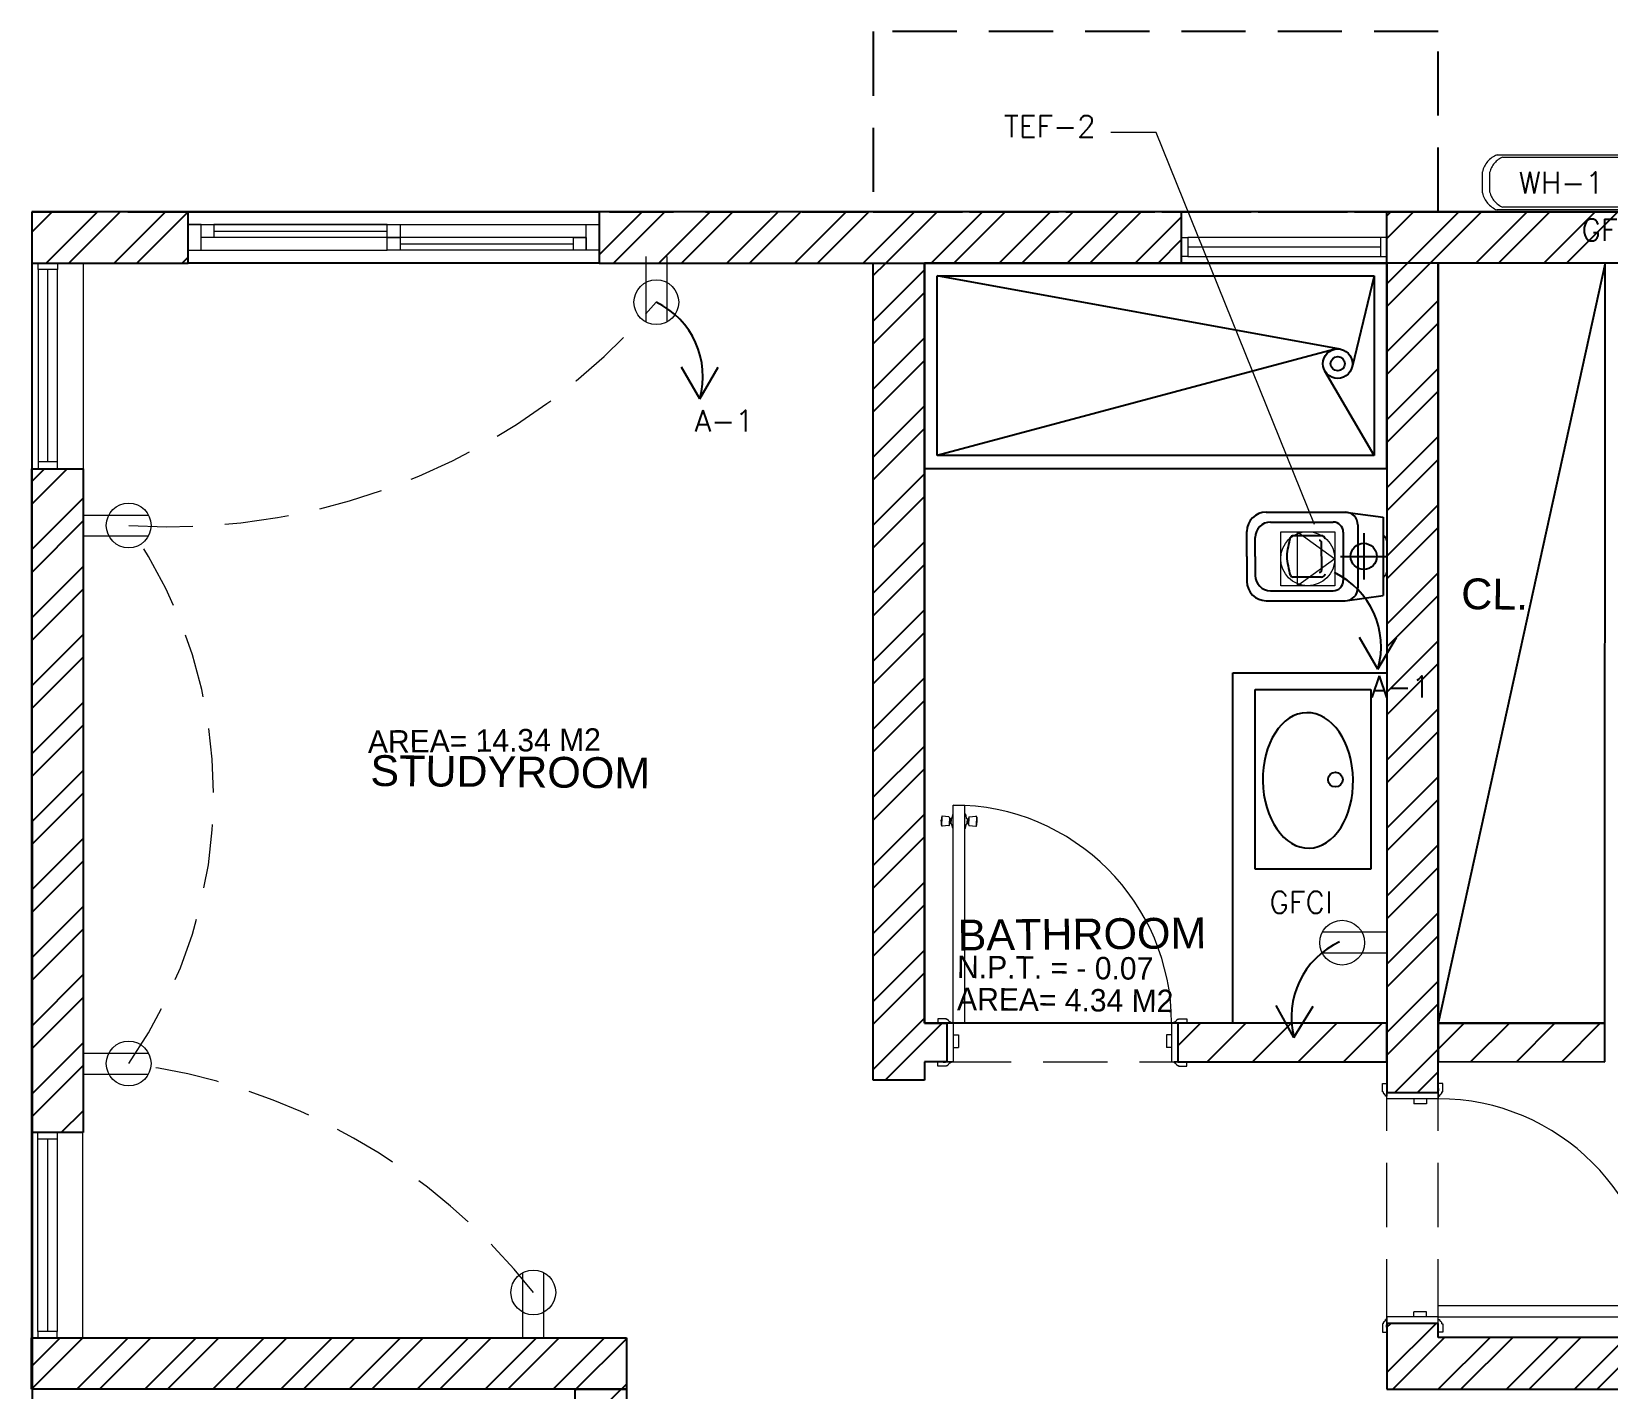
# Model space of a CAD drawing. Header units: millimetres. Extents: x 1605 to 1638, y 1273 to 1481.
# Drawn here: x 1620.44 to 1626.58, y 1470.31 to 1475.6 of the extents above; entities that cross this region are included whole.
import ezdxf

# ---------------------------------------------------------------- set-up
doc = ezdxf.new("R2010")
doc.units = ezdxf.units.MM
doc.linetypes.add('HIDDEN', pattern=[0.375, 0.25, -0.125])
doc.linetypes.add('PLANTAS$0$HIDDEN', pattern=[0.375, 0.25, -0.125])
for name, color, linetype, lineweight in [('Electrico Salidas', 160, 'Continuous', 15), ('iluminacion', 1, 'Continuous', 15), ('JAMBA', 1, 'HIDDEN', 15), ('muro bajo', 123, 'Continuous', 9), ('PUERTAS', 3, 'Continuous', 20), ('Ventanas', 3, 'Continuous', 13)]:
    doc.layers.add(name, color=color, linetype=linetype, lineweight=lineweight)
doc.layers.add('Ha-Muros 0.15', color=7, linetype='Continuous', true_color=0x8c8c8c)
doc.layers.add('Ha-Muros 0.20', color=7, linetype='Continuous', true_color=0x8c8c8c)
for name, color, linetype in [('Li-Proyecciones', 40, 'HIDDEN'), ('Mo-Aparatos Sanitarios', 9, 'Continuous'), ('Mu-0.15', 63, 'Continuous'), ('Mu-0.20', 5, 'Continuous'), ('Mu-Alfeizar', 141, 'Continuous'), ('TEXTS', 1, 'Continuous'), ('Tx-Espacio', 7, 'Continuous')]:
    doc.layers.add(name, color=color, linetype=linetype)
doc.styles.add('CHICO', font='stylu.ttf')
doc.styles.add('GORDITA', font='swissek.ttf')
doc.styles.add('TEXTS', font='romans9.shx')

# ---------------------------------------------------------------- blocks, each defined once
blk = doc.blocks.new('A$Cec5ab6e8')
at = {"color": 9, "true_color": 0xc7c8ca}
for p, q in [((21.847, 19.0094), (22.1541, 19.0094)), ((22.1541, 19.0094), (22.302, 18.9894)), ((22.302, 18.9894), (22.302, 18.6844)), ((21.772, 18.8369), (21.772, 18.9344)), ((21.8642, 18.9708), (22.1073, 18.9708)), ((22.1473, 18.9308), (22.1473, 18.743)), ((22.2041, 18.9594), (22.2041, 18.7144)), ((22.227, 18.9269), (22.227, 18.7469)), ((21.8042, 18.8369), (21.8042, 18.9108)), ((22.0625, 18.9173), (21.9526, 18.9173)), ((22.0626, 18.8374), (22.0626, 18.8908)), ((22.3166, 18.8982), (22.3166, 18.7757)), ((21.772, 18.8369), (21.772, 18.7394)), ((21.8042, 18.8369), (21.8042, 18.763)), ((22.0626, 18.8364), (22.0626, 18.7831)), ((22.137, 18.8369), (22.317, 18.8369)), ((22.0625, 18.7566), (21.9526, 18.7566)), ((21.8642, 18.703), (22.1073, 18.703)), ((22.1541, 18.6644), (22.302, 18.6844)), ((21.847, 18.6644), (22.1541, 18.6644))]:
    blk.add_line(p, q, dxfattribs=at)
blk.add_circle((22.227, 18.8369), 0.051, dxfattribs=at)
for centre, radius, start, end in [((21.847, 18.9344), 0.075, 90, 180), ((22.1541, 18.9594), 0.05, 0, 90), ((21.8642, 18.9108), 0.06, 90, 180), ((22.1073, 18.9308), 0.04, 0, 90), ((22.2781, 18.8076), 0.3525, 162.99249, 175.17333), ((21.9526, 18.904), 0.0133, 90, 150), ((22.0544, 18.8908), 0.00815, 0.17379, 93.71639), ((22.0635, 18.9047), 0.0126, 0, 94.53912), ((22.2948, 18.8962), 0.0219, 5.02873, 70.79832), ((22.2781, 18.8663), 0.3525, 184.82667, 197.00751), ((21.847, 18.7394), 0.075, 180, 270), ((21.8642, 18.763), 0.06, 180, 270), ((21.9526, 18.7699), 0.0133, 210, 270), ((22.0544, 18.7831), 0.00815, 266.28361, 359.82621), ((22.0635, 18.7692), 0.0126, 265.46088, 0), ((22.1073, 18.743), 0.04, 270, 0), ((22.2948, 18.7776), 0.0219, 289.20168, 354.97127), ((22.1541, 18.7144), 0.05, 270, 0)]:
    blk.add_arc(centre, radius, start, end, dxfattribs=at)
at = {"layer": 'Defpoints', "color": 9, "true_color": 0xc7c8ca}
for p, q in [((29.8386, 20.18), (17.0386, 20.18)), ((17.0386, 20.18), (17.0426, 8.8796)), ((20.516, 17.0179), (20.516, 19.9799)), ((20.516, 19.9799), (22.317, 19.9799)), ((22.317, 19.9799), (22.317, 17.0179)), ((22.317, 17.0179), (20.516, 17.0179))]:
    blk.add_line(p, q, dxfattribs=at)
at = {"layer": 'Ha-Muros 0.15', "color": 9, "linetype": 'Continuous', "true_color": 0xc7c8ca}
for p, q in [((21.5033, 16.9297, 0), (21.5915, 17.0179, 0)), ((21.6185, 16.8681, 0), (21.7682, 17.0179, 0)), ((21.7952, 16.8681, 0), (21.9449, 17.0178, 0)), ((21.9719, 16.868, 0), (22.1216, 17.0177, 0)), ((22.1486, 16.8679, 0), (22.2983, 17.0177, 0)), ((22.517, 16.9172, 0), (22.6177, 17.0179, 0)), ((22.6447, 16.8681, 0), (22.7944, 17.0178, 0)), ((22.8214, 16.868, 0), (22.9711, 17.0177, 0)), ((22.9981, 16.868, 0), (23.1478, 17.0177, 0))]:
    blk.add_line(p, q, dxfattribs=at)
at = {"layer": 'Ha-Muros 0.20', "color": 9, "linetype": 'Continuous', "true_color": 0xc7c8ca}
for p, q in [((17.0386, 20.1007, 0), (17.1178, 20.1799, 0)), ((17.0946, 19.9799, 0), (17.2946, 20.1799, 0)), ((17.183, 19.9799, 0), (17.383, 20.1799, 0)), ((17.3598, 19.9799, 0), (17.5598, 20.1799, 0)), ((17.4481, 19.9799, 0), (17.6481, 20.1799, 0)), ((19.2483, 20.0123, 0), (19.4159, 20.1799, 0)), ((19.3043, 19.9799, 0), (19.5043, 20.1799, 0)), ((19.4811, 19.9799, 0), (19.6811, 20.1799, 0)), ((19.5695, 19.9799, 0), (19.7695, 20.1799, 0)), ((19.7462, 19.9799, 0), (19.9462, 20.1799, 0)), ((19.8346, 19.9799, 0), (20.0346, 20.1799, 0)), ((20.0114, 19.9799, 0), (20.2114, 20.1799, 0)), ((20.0998, 19.9799, 0), (20.2998, 20.1799, 0)), ((20.2766, 19.9799, 0), (20.4766, 20.1799, 0)), ((20.365, 19.9799, 0), (20.565, 20.1799, 0)), ((20.5417, 19.9799, 0), (20.7417, 20.1799, 0)), ((20.6301, 19.9799, 0), (20.8301, 20.1799, 0)), ((20.8069, 19.9799, 0), (21.0069, 20.1799, 0)), ((20.8953, 19.9799, 0), (21.0953, 20.1799, 0)), ((21.0721, 19.9799, 0), (21.2721, 20.1799, 0)), ((21.1605, 19.9799, 0), (21.3605, 20.1799, 0)), ((21.3372, 19.9799, 0), (21.517, 20.1597, 0)), ((22.317, 20.1642, 0), (22.3327, 20.1799, 0)), ((22.317, 20.0758, 0), (22.4211, 20.1799, 0)), ((22.3979, 19.9799, 0), (22.5979, 20.1799, 0)), ((22.4863, 19.9799, 0), (22.6863, 20.1799, 0)), ((22.6631, 19.9799, 0), (22.8631, 20.1799, 0)), ((22.7514, 19.9799, 0), (22.9514, 20.1799, 0)), ((22.9282, 19.9799, 0), (23.1282, 20.1799, 0)), ((23.0166, 19.9799, 0), (23.2166, 20.1799, 0)), ((21.4256, 19.9799, 0), (21.517, 20.0713, 0)), ((17.6249, 19.9799, 0), (17.6483, 20.0033, 0)), ((20.316, 19.931, 0), (20.365, 19.9799, 0)), ((22.317, 19.899, 0), (22.3979, 19.9799, 0)), ((22.317, 19.8106, 0), (22.4863, 19.9799, 0)), ((20.316, 19.7542, 0), (20.516, 19.9542, 0)), ((20.316, 19.6658, 0), (20.516, 19.8658, 0)), ((22.317, 19.6339, 0), (22.517, 19.8339, 0)), ((22.317, 19.5455, 0), (22.517, 19.7455, 0)), ((20.316, 19.489, 0), (20.516, 19.689, 0)), ((20.316, 19.4006, 0), (20.516, 19.6006, 0)), ((22.317, 19.3687, 0), (22.517, 19.5687, 0)), ((22.317, 19.2803, 0), (22.517, 19.4803, 0)), ((20.316, 19.2239, 0), (20.516, 19.4239, 0)), ((20.316, 19.1355, 0), (20.516, 19.3355, 0)), ((22.317, 19.1035, 0), (22.517, 19.3035, 0)), ((17.0385, 19.1284, 0), (17.0888, 19.1786, 0)), ((17.0385, 19.04, 0), (17.1772, 19.1786, 0)), ((22.317, 19.0151, 0), (22.517, 19.2151, 0)), ((20.316, 18.9587, 0), (20.516, 19.1587, 0)), ((17.0385, 18.8632, 0), (17.2386, 19.0633, 0)), ((20.316, 18.8703, 0), (20.516, 19.0703, 0)), ((22.317, 18.8384, 0), (22.517, 19.0384, 0)), ((17.0385, 18.7748, 0), (17.2386, 18.9749, 0)), ((22.317, 18.75, 0), (22.517, 18.95, 0)), ((20.316, 18.6935, 0), (20.516, 18.8935, 0)), ((17.0385, 18.598, 0), (17.2386, 18.7981, 0)), ((20.316, 18.6052, 0), (20.516, 18.8052, 0)), ((22.317, 18.5732, 0), (22.517, 18.7732, 0)), ((17.0385, 18.5096, 0), (17.2386, 18.7097, 0)), ((22.317, 18.4848, 0), (22.517, 18.6848, 0)), ((20.316, 18.4284, 0), (20.516, 18.6284, 0)), ((17.0385, 18.3329, 0), (17.2386, 18.533, 0)), ((20.316, 18.34, 0), (20.516, 18.54, 0)), ((22.317, 18.308, 0), (22.517, 18.508, 0)), ((17.0385, 18.2445, 0), (17.2386, 18.4446, 0)), ((22.317, 18.2197, 0), (22.517, 18.4197, 0)), ((20.316, 18.1632, 0), (20.516, 18.3632, 0)), ((17.0385, 18.0677, 0), (17.2386, 18.2678, 0)), ((20.316, 18.0748, 0), (20.516, 18.2748, 0)), ((22.317, 18.0429, 0), (22.517, 18.2429, 0)), ((17.0385, 17.9793, 0), (17.2386, 18.1794, 0)), ((22.317, 17.9545, 0), (22.517, 18.1545, 0)), ((20.316, 17.8981, 0), (20.516, 18.098, 0)), ((17.0385, 17.8025, 0), (17.2386, 18.0026, 0)), ((20.316, 17.8097, 0), (20.516, 18.0097, 0)), ((22.317, 17.7777, 0), (22.517, 17.9777, 0)), ((17.0385, 17.7141, 0), (17.2386, 17.9142, 0)), ((22.317, 17.6893, 0), (22.517, 17.8893, 0)), ((20.316, 17.6329, 0), (20.516, 17.8329, 0)), ((17.0385, 17.5373, 0), (17.2386, 17.7375, 0)), ((20.316, 17.5445, 0), (20.516, 17.7445, 0)), ((22.317, 17.5125, 0), (22.517, 17.7125, 0)), ((17.0385, 17.449, 0), (17.2386, 17.6491, 0)), ((20.316, 17.3677, 0), (20.516, 17.5677, 0)), ((22.317, 17.4242, 0), (22.517, 17.6242, 0)), ((17.0385, 17.2722, 0), (17.2386, 17.4723, 0)), ((20.316, 17.2793, 0), (20.516, 17.4793, 0)), ((22.317, 17.2474, 0), (22.517, 17.4474, 0)), ((17.0385, 17.1838, 0), (17.2386, 17.3839, 0)), ((22.317, 17.159, 0), (22.517, 17.359, 0)), ((20.316, 17.1026, 0), (20.516, 17.3026, 0)), ((17.0385, 17.007, 0), (17.2386, 17.2071, 0)), ((20.316, 17.0142, 0), (20.516, 17.2142, 0)), ((22.317, 16.9822, 0), (22.517, 17.1822, 0)), ((17.0385, 16.9186, 0), (17.2386, 17.1187, 0)), ((22.317, 16.8938, 0), (22.517, 17.0938, 0)), ((20.316, 16.8374, 0), (20.516, 17.0374, 0)), ((20.3635, 16.7964, 0), (20.585, 17.0179, 0)), ((17.0385, 16.7418, 0), (17.2386, 16.9419, 0)), ((22.3483, 16.7484, 0), (22.517, 16.9171, 0)), ((17.0385, 16.6534, 0), (17.2386, 16.8536, 0)), ((22.4367, 16.7484, 0), (22.517, 16.8287, 0)), ((17.1533, 16.5915, 0), (17.2386, 16.6768, 0)), ((22.317, 15.6564, 0), (22.509, 15.8484, 0)), ((22.317, 15.8332, 0), (22.3322, 15.8484, 0)), ((17.0379, 15.6806, 0), (17.1488, 15.7915, 0)), ((17.0379, 15.5922, 0), (17.2372, 15.7914, 0)), ((17.2139, 15.5914, 0), (17.4139, 15.7914, 0)), ((17.3023, 15.5914, 0), (17.5023, 15.7914, 0)), ((17.4791, 15.5914, 0), (17.6791, 15.7914, 0)), ((17.5675, 15.5914, 0), (17.7675, 15.7914, 0)), ((17.7442, 15.5914, 0), (17.9442, 15.7914, 0)), ((17.8326, 15.5914, 0), (18.0326, 15.7914, 0)), ((18.0094, 15.5914, 0), (18.2094, 15.7914, 0)), ((18.0978, 15.5914, 0), (18.2978, 15.7914, 0)), ((18.2745, 15.5914, 0), (18.4745, 15.7914, 0)), ((18.3629, 15.5914, 0), (18.5629, 15.7914, 0)), ((18.5397, 15.5914, 0), (18.7397, 15.7913, 0)), ((18.6281, 15.5914, 0), (18.828, 15.7913, 0)), ((18.8048, 15.5913, 0), (19.0048, 15.7913, 0)), ((18.8932, 15.5913, 0), (19.0932, 15.7913, 0)), ((19.07, 15.5913, 0), (19.27, 15.7913, 0)), ((19.1585, 15.5915, 0), (19.3551, 15.7881, 0)), ((22.3405, 15.5914, 0), (22.5421, 15.7931, 0)), ((22.5172, 15.5914, 0), (22.7189, 15.7931, 0)), ((22.6056, 15.5914, 0), (22.8073, 15.7931, 0)), ((22.7824, 15.5914, 0), (22.984, 15.7931, 0)), ((22.8708, 15.5914, 0), (23.0724, 15.7931, 0)), ((23.0476, 15.5914, 0), (23.2492, 15.7931, 0)), ((23.136, 15.5914, 0), (23.3376, 15.7931, 0)), ((19.3353, 15.5915, 0), (19.3551, 15.6113, 0)), ((19.1551, 15.5881, 0), (19.1584, 15.5913, 0)), ((19.215, 15.4711, 0), (19.3351, 15.5913, 0))]:
    blk.add_line(p, q, dxfattribs=at)
at = {"layer": 'JAMBA', "color": 9, "true_color": 0xc7c8ca}
for p, q in [((20.6016, 17.0354), (20.5684, 17.0354)), ((20.5684, 17.0354), (20.5684, 17.0179)), ((20.5684, 17.0179), (20.587, 17.0179)), ((20.587, 17.0179), (20.5886, 17.0195)), ((20.5886, 17.0195), (20.5973, 17.0195)), ((20.5973, 17.0195), (20.5992, 17.0179)), ((20.5992, 17.0179), (20.6183, 17.0179)), ((20.6016, 17.0326), (20.6016, 17.0354)), ((20.6183, 17.0179), (20.6183, 17.0227)), ((21.4883, 17.0179), (21.4883, 17.0227)), ((21.5073, 17.0179), (21.4883, 17.0179)), ((21.505, 17.0326), (21.505, 17.0354)), ((21.505, 17.0354), (21.5382, 17.0354)), ((21.5093, 17.0195), (21.5073, 17.0179)), ((21.5179, 17.0195), (21.5093, 17.0195)), ((21.5195, 17.0179), (21.5179, 17.0195)), ((21.5382, 17.0179), (21.5195, 17.0179)), ((21.5382, 17.0354), (21.5382, 17.0179)), ((20.5684, 16.8505), (20.5684, 16.8679)), ((20.5684, 16.8679), (20.587, 16.8679)), ((20.6016, 16.8505), (20.5684, 16.8505)), ((20.587, 16.8679), (20.5886, 16.8664)), ((20.5886, 16.8664), (20.5973, 16.8664)), ((20.5973, 16.8664), (20.5992, 16.8679)), ((20.5992, 16.8679), (20.6183, 16.8679)), ((20.6016, 16.8533), (20.6016, 16.8505)), ((20.6183, 16.8679), (20.6183, 16.8632)), ((21.5073, 16.8679), (21.4883, 16.8679)), ((21.4883, 16.8679), (21.4883, 16.8632)), ((21.505, 16.8533), (21.505, 16.8505)), ((21.505, 16.8505), (21.5382, 16.8505)), ((21.5093, 16.8664), (21.5073, 16.8679)), ((21.5179, 16.8664), (21.5093, 16.8664)), ((21.5195, 16.8679), (21.5179, 16.8664)), ((21.5382, 16.8679), (21.5195, 16.8679)), ((21.5382, 16.8505), (21.5382, 16.8679)), ((22.2996, 16.75), (22.2996, 16.7833)), ((22.2996, 16.7833), (22.317, 16.7833)), ((22.317, 16.7833), (22.317, 16.7646)), ((22.5345, 16.7833), (22.517, 16.7833)), ((22.517, 16.7833), (22.517, 16.7646)), ((22.5345, 16.75), (22.5345, 16.7833)), ((22.3023, 16.75), (22.2996, 16.75)), ((22.317, 16.7334), (22.3123, 16.7334)), ((22.317, 16.7646), (22.3154, 16.763)), ((22.3154, 16.763), (22.3154, 16.7544)), ((22.3154, 16.7544), (22.317, 16.7524)), ((22.317, 16.7524), (22.317, 16.7334)), ((22.517, 16.7646), (22.5186, 16.763)), ((22.5186, 16.7544), (22.517, 16.7524)), ((22.517, 16.7524), (22.517, 16.7334)), ((22.517, 16.7334), (22.5218, 16.7334)), ((22.5186, 16.763), (22.5186, 16.7544)), ((22.5317, 16.75), (22.5345, 16.75)), ((22.317, 15.8634), (22.3123, 15.8634)), ((22.317, 15.8443), (22.317, 15.8634)), ((22.517, 15.8443), (22.517, 15.8634)), ((22.517, 15.8634), (22.5218, 15.8634)), ((22.3023, 15.8467), (22.2996, 15.8467)), ((22.2996, 15.8467), (22.2996, 15.8135)), ((22.2996, 15.8135), (22.317, 15.8135)), ((22.3154, 15.8423), (22.317, 15.8443)), ((22.3154, 15.8337), (22.3154, 15.8423)), ((22.317, 15.8321), (22.3154, 15.8337)), ((22.317, 15.8135), (22.317, 15.8321)), ((22.5186, 15.8423), (22.517, 15.8443)), ((22.517, 15.8321), (22.5186, 15.8337)), ((22.517, 15.8135), (22.517, 15.8321)), ((22.5345, 15.8135), (22.517, 15.8135)), ((22.5186, 15.8337), (22.5186, 15.8423)), ((22.5317, 15.8467), (22.5345, 15.8467)), ((22.5345, 15.8467), (22.5345, 15.8135))]:
    blk.add_line(p, q, dxfattribs=at)
for centre, radius, start, end in [((20.6028, 17.0251), 0.00758, 16.399, 99.13602), ((20.6185, 17.0327), 0.00997, 212.71512, 268.89345), ((21.4881, 17.0327), 0.00997, 271.10655, 327.28488), ((21.5038, 17.0251), 0.00758, 80.86398, 163.601), ((20.6028, 16.8607), 0.00758, 260.86398, 343.601), ((20.6185, 16.8532), 0.00997, 91.10655, 147.28488), ((21.4881, 16.8532), 0.00997, 32.71512, 88.89345), ((21.5038, 16.8607), 0.00758, 196.399, 279.13602), ((22.3098, 16.7488), 0.00758, 170.86398, 253.601), ((22.3023, 16.7332), 0.00997, 1.10655, 57.28488), ((22.5318, 16.7332), 0.00997, 122.71512, 178.89345), ((22.5242, 16.7488), 0.00758, 286.399, 9.13602), ((22.3098, 15.8479), 0.00758, 106.399, 189.13602), ((22.3023, 15.8636), 0.00997, 302.71512, 358.89345), ((22.5318, 15.8636), 0.00997, 181.10655, 237.28488), ((22.5242, 15.8479), 0.00758, 350.86398, 73.601)]:
    blk.add_arc(centre, radius, start, end, dxfattribs=at)
at = {"layer": 'Li-Proyecciones', "color": 9, "true_color": 0xc7c8ca}
for p, q in [((22.517, 20.8822), (20.316, 20.8822)), ((20.316, 20.8822), (20.316, 20.18)), ((22.517, 20.18), (22.517, 20.8822)), ((17.0386, 20.1799), (27.812, 20.18)), ((17.0386, 20.1799, 0), (27.6274, 20.18, 0)), ((20.316, 20.18), (22.517, 20.18))]:
    blk.add_line(p, q, dxfattribs=at)
at = {"layer": 'Mo-Aparatos Sanitarios', "color": 9, "true_color": 0xc7c8ca}
for p, q in [((22.317, 19.9799), (20.516, 19.9799)), ((20.516, 19.9799), (20.516, 19.1799)), ((22.317, 19.1799), (22.317, 19.9799)), ((23.167, 19.9799), (22.517, 19.9799)), ((22.517, 19.9799), (22.517, 17.0179)), ((23.167, 19.9799), (22.517, 17.0179)), ((23.1665, 17.0179), (23.167, 19.9799)), ((22.1358, 19.6445), (20.566, 19.9299)), ((20.566, 19.9299), (22.267, 19.9299)), ((20.566, 19.2299), (20.566, 19.9299)), ((22.267, 19.9299), (22.1815, 19.5744)), ((22.267, 19.9299), (22.267, 19.2299)), ((22.1107, 19.6435), (20.566, 19.2299)), ((22.267, 19.2299), (22.0758, 19.559)), ((22.267, 19.2299), (20.566, 19.2299)), ((20.516, 19.1799), (22.317, 19.1799)), ((21.717, 17.0179), (21.717, 18.3835)), ((21.717, 18.3835), (22.317, 18.3835)), ((22.317, 18.3835), (22.317, 17.534)), ((21.8044, 17.6181), (21.8044, 18.3181)), ((21.8044, 18.3181), (22.2544, 18.3181)), ((22.2544, 18.3181), (22.2544, 17.6181)), ((22.2544, 17.6181), (21.8044, 17.6181)), ((22.517, 17.0179), (23.1665, 17.0179))]:
    blk.add_line(p, q, dxfattribs=at)
for centre, radius in [((22.1255, 19.5879), 0.0575), ((22.1255, 19.5879), 0.0575), ((22.1255, 19.5879), 0.0275), ((22.1168, 17.9672), 0.0287)]:
    blk.add_circle(centre, radius, dxfattribs=at)
at = {"layer": 'Mo-Aparatos Sanitarios', "color": 9, "true_color": 0xc7c8ca, "extrusion": (0, 0, -1)}
blk.add_ellipse((22.0094, 17.964, 0.4739), major_axis=(-0.0046, 0.2639), ratio=0.667107, dxfattribs=at)
at = {"layer": 'Mu-0.15', "color": 9, "true_color": 0xc7c8ca}
for p, q in [((22.317, 17.0179), (21.5033, 17.0179)), ((21.5033, 17.0179), (21.5033, 16.8679)), ((22.317, 16.8679), (22.317, 17.0179)), ((23.1665, 17.0177), (22.517, 17.0179)), ((22.517, 17.0179), (22.517, 16.8682)), ((23.1665, 16.8679), (23.1665, 17.0177)), ((21.5033, 16.8679), (22.3157, 16.8679)), ((22.517, 16.8682), (23.1665, 16.8679))]:
    blk.add_line(p, q, dxfattribs=at)
at = {"layer": 'Mu-0.20', "color": 9, "true_color": 0xc7c8ca}
for p, q in [((17.0386, 20.1799), (17.0386, 19.9799)), ((17.6483, 20.1799), (17.0386, 20.1799)), ((17.6483, 19.9799), (17.6483, 20.1799)), ((19.2483, 20.1799), (19.2483, 19.9799)), ((21.517, 20.1799), (19.2483, 20.1799)), ((21.517, 19.9799), (21.517, 20.1799)), ((22.317, 19.9799), (22.317, 20.1799)), ((22.317, 20.1799), (23.5788, 20.1799)), ((17.0386, 19.9799), (17.6483, 19.9799)), ((19.2483, 19.9799), (21.517, 19.9799)), ((20.316, 16.7964), (20.316, 19.9799)), ((20.316, 19.9799), (20.516, 19.9799)), ((20.516, 19.9799), (20.516, 17.0179)), ((22.517, 19.9799), (22.317, 19.9799)), ((22.317, 19.9799), (22.317, 16.7484)), ((23.5788, 19.9799), (22.317, 19.9799)), ((22.517, 16.7484), (22.517, 19.9799)), ((17.0385, 16.5915), (17.0385, 19.1786)), ((17.0385, 19.1786), (17.2386, 19.1786)), ((17.2386, 19.1786), (17.2386, 16.5915)), ((20.516, 17.0179), (20.6033, 17.0179)), ((20.6033, 17.0179), (20.6033, 16.8679)), ((20.6033, 16.8679), (20.516, 16.8679)), ((20.516, 16.8679), (20.516, 16.7964)), ((20.516, 16.7964), (20.316, 16.7964)), ((22.317, 16.7484), (22.517, 16.7484)), ((17.2386, 16.5915), (17.0385, 16.5915)), ((22.517, 15.8484), (22.317, 15.8484)), ((22.317, 15.8484), (22.317, 15.7931)), ((22.517, 15.7931), (22.517, 15.8484)), ((17.0379, 15.5915), (17.0379, 15.7915)), ((17.0379, 15.7915), (19.3551, 15.7913)), ((19.3551, 15.7913), (19.3551, 15.5913)), ((22.317, 15.7931), (22.317, 15.5914)), ((25.6128, 15.7931), (22.517, 15.7931)), ((19.3551, 15.5913), (17.0379, 15.5915)), ((19.1551, 15.4711), (19.1551, 15.5915)), ((19.1551, 15.5915), (19.3551, 15.5915)), ((19.3551, 15.5915), (19.3551, 15.4711)), ((22.317, 15.5914), (25.6128, 15.5915))]:
    blk.add_line(p, q, dxfattribs=at)
at = {"layer": 'Mu-Alfeizar', "color": 9, "true_color": 0xc7c8ca}
for p, q in [((17.6483, 20.1799), (19.2483, 20.1799)), ((17.6483, 19.9799), (17.6483, 20.1799)), ((19.2483, 20.1799), (19.2483, 19.9799)), ((19.2483, 19.9799), (17.6483, 19.9799))]:
    blk.add_line(p, q, dxfattribs=at)
at = {"layer": 'muro bajo', "color": 9, "true_color": 0xc7c8ca}
for p, q in [((21.517, 20.1799), (22.317, 20.1799)), ((17.0386, 19.9799), (17.0386, 19.1799)), ((17.2386, 19.9799), (17.2386, 19.1799)), ((21.517, 19.9799), (22.317, 19.9799)), ((17.0379, 15.7915), (17.0379, 16.5915)), ((17.2379, 15.7915), (17.2379, 16.5915))]:
    blk.add_line(p, q, dxfattribs=at)
at = {"layer": 'PUERTAS', "color": 9, "true_color": 0xc7c8ca}
for p, q in [((20.5833, 17.8205), (20.5822, 17.8205)), ((20.5822, 17.8205), (20.5822, 17.8049)), ((20.5833, 17.8227), (20.5833, 17.8049)), ((20.6115, 17.8219), (20.5855, 17.8246)), ((20.6133, 17.8199), (20.6133, 17.8049)), ((20.6133, 17.816), (20.6135, 17.816)), ((20.6155, 17.814), (20.6155, 17.8049)), ((20.6194, 17.8138), (20.6155, 17.8138)), ((20.6194, 17.8142), (20.6194, 17.8049)), ((20.6213, 17.8162), (20.6214, 17.8162)), ((20.626, 17.832), (20.6232, 17.8184)), ((20.6232, 17.8184), (20.6232, 17.8182)), ((20.6283, 17.834), (20.628, 17.834)), ((20.6283, 17.0179), (20.6283, 17.8679)), ((20.6283, 17.8679), (20.6733, 17.8679)), ((20.6733, 17.0179), (20.6733, 17.8679)), ((20.6733, 17.834), (20.6736, 17.834)), ((20.6756, 17.832), (20.6784, 17.8184)), ((20.6784, 17.8184), (20.6784, 17.8182)), ((20.6803, 17.8162), (20.6802, 17.8162)), ((20.6821, 17.8142), (20.6821, 17.8049)), ((20.6821, 17.8138), (20.6861, 17.8138)), ((20.6861, 17.814), (20.6861, 17.8049)), ((20.6883, 17.816), (20.6881, 17.816)), ((20.6883, 17.8199), (20.6883, 17.8049)), ((20.6901, 17.8219), (20.7161, 17.8246)), ((20.7183, 17.8227), (20.7183, 17.8049)), ((20.7183, 17.8205), (20.7193, 17.8205)), ((20.7193, 17.8205), (20.7193, 17.8049)), ((20.5822, 17.8101), (20.5816, 17.8101)), ((20.5816, 17.8049), (20.5816, 17.8101)), ((20.5816, 17.8049), (20.5816, 17.7996)), ((20.5822, 17.7996), (20.5816, 17.7996)), ((20.5822, 17.7893), (20.5822, 17.8049)), ((20.5833, 17.7893), (20.5822, 17.7893)), ((20.5833, 17.7871), (20.5833, 17.8049)), ((20.6115, 17.7879), (20.5855, 17.7851)), ((20.6133, 17.7899), (20.6133, 17.8049)), ((20.6133, 17.7937), (20.6135, 17.7937)), ((20.6155, 17.7957), (20.6155, 17.8049)), ((20.6194, 17.796), (20.6155, 17.796)), ((20.6194, 17.7956), (20.6194, 17.8049)), ((20.6213, 17.7936), (20.6214, 17.7936)), ((20.6232, 17.7913), (20.6232, 17.7916)), ((20.626, 17.7778), (20.6232, 17.7913)), ((20.6283, 17.7758), (20.628, 17.7758)), ((20.6733, 17.7758), (20.6736, 17.7758)), ((20.6756, 17.7778), (20.6784, 17.7913)), ((20.6784, 17.7913), (20.6784, 17.7916)), ((20.6803, 17.7936), (20.6802, 17.7936)), ((20.6821, 17.7956), (20.6821, 17.8049)), ((20.6821, 17.796), (20.6861, 17.796)), ((20.6861, 17.7957), (20.6861, 17.8049)), ((20.6883, 17.7937), (20.6881, 17.7937)), ((20.6883, 17.7899), (20.6883, 17.8049)), ((20.6901, 17.7879), (20.7161, 17.7851)), ((20.7183, 17.7871), (20.7183, 17.8049)), ((20.7183, 17.7893), (20.7193, 17.7893)), ((20.7193, 17.8101), (20.7199, 17.8101)), ((20.7193, 17.7893), (20.7193, 17.8049)), ((20.7193, 17.7996), (20.7199, 17.7996)), ((20.7199, 17.8049), (20.7199, 17.8101)), ((20.7199, 17.8049), (20.7199, 17.7996)), ((20.6033, 17.0179), (20.6283, 17.0179)), ((20.6033, 17.0179), (20.6033, 16.8679)), ((20.6283, 17.0179), (20.6733, 17.0179)), ((20.6283, 17.0179), (20.6283, 16.8679)), ((21.4783, 17.0179), (21.4783, 16.8679)), ((21.5033, 17.0179), (21.4783, 17.0179)), ((21.5033, 17.0179), (21.5033, 16.8679)), ((20.6283, 16.9729), (20.6483, 16.9729)), ((20.6483, 16.9729), (20.6483, 16.9229)), ((21.4783, 16.9729), (21.4583, 16.9729)), ((21.4583, 16.9729), (21.4583, 16.9229)), ((20.6283, 16.9229), (20.6483, 16.9229)), ((21.4783, 16.9229), (21.4583, 16.9229)), ((20.6283, 16.8679), (20.6033, 16.8679)), ((21.4783, 16.8679), (21.5033, 16.8679)), ((22.517, 16.7484), (22.317, 16.7484)), ((22.317, 16.7234), (22.317, 16.7484)), ((22.517, 16.7234), (22.317, 16.7234)), ((22.422, 16.7234), (22.422, 16.7034)), ((22.472, 16.7234), (22.472, 16.7034)), ((22.517, 16.7484), (22.517, 16.7234)), ((22.472, 16.7034), (22.422, 16.7034)), ((22.517, 15.9184), (23.367, 15.9184)), ((22.517, 15.8734), (22.517, 15.9184)), ((22.517, 15.8734), (22.317, 15.8734)), ((22.317, 15.8734), (22.317, 15.8484)), ((22.517, 15.8484), (22.317, 15.8484)), ((22.472, 15.8934), (22.422, 15.8934)), ((22.422, 15.8734), (22.422, 15.8934)), ((22.472, 15.8734), (22.472, 15.8934)), ((22.517, 15.8734), (23.367, 15.8734)), ((22.517, 15.8484), (22.517, 15.8734))]:
    blk.add_line(p, q, dxfattribs=at)
at = {"layer": 'PUERTAS', "color": 9, "linetype": 'HIDDEN', "true_color": 0xc7c8ca}
for p, q in [((20.6033, 17.0179), (21.5033, 17.0179)), ((20.6033, 16.8679), (21.5033, 16.8679)), ((22.317, 15.8484), (22.317, 16.7484)), ((22.517, 15.8484), (22.517, 16.7484))]:
    blk.add_line(p, q, dxfattribs=at)
at = {"layer": 'PUERTAS', "color": 9, "true_color": 0xc7c8ca}
for centre, radius, start, end in [((20.5853, 17.8227), 0.002, 83.92363, 180), ((20.6113, 17.8199), 0.002, 0, 83.92363), ((20.6135, 17.814), 0.002, 0, 90), ((20.6214, 17.8142), 0.002, 95.25725, 180), ((20.6212, 17.8182), 0.002, 275.25725, 0), ((20.628, 17.832), 0.002, 90, 180), ((20.6283, 17.0179), 0.85, 0, 90), ((20.6736, 17.832), 0.002, 0, 90), ((20.6804, 17.8182), 0.002, 180, 264.74275), ((20.6801, 17.8142), 0.002, 0, 84.74275), ((20.6881, 17.814), 0.002, 90, 180), ((20.6903, 17.8199), 0.002, 96.07637, 180), ((20.7163, 17.8227), 0.002, 0, 96.07637), ((20.5853, 17.7871), 0.002, 180, 276.07637), ((20.6113, 17.7899), 0.002, 276.07637, 360), ((20.6135, 17.7957), 0.002, 270, 0), ((20.6214, 17.7956), 0.002, 180, 264.74275), ((20.6212, 17.7916), 0.002, 0, 84.74275), ((20.628, 17.7778), 0.002, 180, 270), ((20.6736, 17.7778), 0.002, 270, 0), ((20.6804, 17.7916), 0.002, 95.25725, 180), ((20.6801, 17.7956), 0.002, 275.25725, 0), ((20.6881, 17.7957), 0.002, 180, 270), ((20.6903, 17.7899), 0.002, 180, 263.92363), ((20.7163, 17.7871), 0.002, 263.92363, 0), ((22.517, 15.8734), 0.85, 0, 90)]:
    blk.add_arc(centre, radius, start, end, dxfattribs=at)
at = {"layer": 'Ventanas', "color": 9, "true_color": 0xc7c8ca}
for p, q in [((17.6983, 20.1299), (17.6483, 20.1299)), ((17.6483, 20.1299), (17.6483, 20.0299)), ((17.6483, 20.1299), (19.2483, 20.1299)), ((17.6983, 20.0299), (17.6983, 20.1299)), ((17.6983, 20.0799), (17.6983, 20.1299)), ((17.6983, 20.1299), (17.7483, 20.1299)), ((18.4233, 20.1299), (17.7483, 20.1299)), ((17.7483, 20.1299), (17.7483, 20.0799)), ((17.7483, 20.1049), (18.4233, 20.1049)), ((18.4233, 20.0799), (18.4233, 20.1299)), ((18.4233, 20.1299), (18.4733, 20.1299)), ((18.4733, 20.1299), (18.4733, 20.0799)), ((19.1983, 20.0299), (19.1983, 20.1299)), ((19.1983, 20.1299), (19.2483, 20.1299)), ((19.2483, 20.1299), (19.2483, 20.0299)), ((17.6483, 20.0299), (17.6983, 20.0299)), ((17.7483, 20.0799), (17.6983, 20.0799)), ((17.6983, 20.0299), (18.4233, 20.0299)), ((18.4233, 20.0799), (17.7483, 20.0799)), ((18.4233, 20.0299), (18.4233, 20.0799)), ((18.4233, 20.0799), (18.4733, 20.0799)), ((18.4733, 20.0799), (18.4233, 20.0799)), ((18.4733, 20.0299), (18.4233, 20.0299)), ((19.1983, 20.0799), (18.4733, 20.0799)), ((18.4733, 20.0799), (18.4733, 20.0299)), ((18.4733, 20.0549), (19.1483, 20.0549)), ((19.1483, 20.0299), (18.4733, 20.0299)), ((19.1483, 20.0299), (19.1483, 20.0799)), ((19.1483, 20.0799), (19.1983, 20.0799)), ((19.1983, 20.0299), (19.1483, 20.0299)), ((19.1983, 20.0799), (19.1983, 20.0299)), ((19.2483, 20.0299), (19.1983, 20.0299)), ((21.517, 20.0799), (21.542, 20.0799)), ((21.517, 20.0049), (21.517, 20.0799)), ((21.542, 20.0799), (21.542, 20.0049)), ((22.292, 20.0799), (21.542, 20.0799)), ((22.292, 20.0424), (21.542, 20.0424)), ((22.317, 20.0799), (22.292, 20.0799)), ((22.292, 20.0799), (22.292, 20.0049)), ((22.317, 20.0049), (22.317, 20.0799)), ((17.0636, 19.9549), (17.0636, 19.9799)), ((17.0636, 19.9799), (17.1386, 19.9799)), ((17.1386, 19.9799), (17.1386, 19.9549)), ((21.542, 20.0049), (21.517, 20.0049)), ((21.542, 20.0049), (22.292, 20.0049)), ((22.292, 20.0049), (22.317, 20.0049)), ((17.1386, 19.9549), (17.0636, 19.9549)), ((17.0636, 19.9549), (17.0636, 19.2049)), ((17.1011, 19.2049), (17.1011, 19.9549)), ((17.1386, 19.2049), (17.1386, 19.9549)), ((17.1386, 19.2049), (17.0636, 19.2049)), ((17.0636, 19.2049), (17.0636, 19.1799)), ((17.0636, 19.1799), (17.1386, 19.1799)), ((17.1386, 19.1799), (17.1386, 19.2049)), ((17.0629, 16.5665), (17.0629, 16.5915)), ((17.0629, 16.5915), (17.1379, 16.5915)), ((17.1379, 16.5915), (17.1379, 16.5665)), ((17.1379, 16.5665), (17.0629, 16.5665)), ((17.0629, 15.8165), (17.0629, 16.5665)), ((17.1004, 16.5665), (17.1004, 15.8165)), ((17.1379, 16.5665), (17.1379, 15.8165)), ((17.1379, 15.8165), (17.0629, 15.8165)), ((17.0629, 15.8165), (17.0629, 15.7915)), ((17.0629, 15.7915), (17.1379, 15.7915)), ((17.1379, 15.7915), (17.1379, 15.8165))]:
    blk.add_line(p, q, dxfattribs=at)
at = {"layer": 'Tx-Espacio', "color": 9, "true_color": 0xc7c8ca}
for s, height, rotation, style, p in [('CL.', 0.12, 359.46234, 'GORDITA', (22.6062, 18.6315)), ('AREA= 14.34 M2', 0.087521, 0.53766, 'CHICO', (18.3485, 18.0713, 0)), ('STUDYROOM', 0.12, 359.46234, 'GORDITA', (18.3574, 17.9427, 0)), ('BATHROOM', 0.12, 0.53766, 'GORDITA', (20.6458, 17.301)), ('N.P.T. = - 0.07', 0.087521, 359.46234, 'CHICO', (20.6426, 17.1941)), ('AREA= 4.34 M2', 0.087521, 359.46234, 'CHICO', (20.6427, 17.0687))]:
    blk.add_text(s, height=height, rotation=rotation, dxfattribs=dict(at, style=style)).set_placement(p)
blk = doc.blocks.new('A$Cfbec699e')
at = {"color": 5}
for p, q in [((0.09, 0.513, 0.36), (0.09, 0.019, 0.36)), ((0.247, 0.513, 0.36), (0.247, 0.019, 0.36))]:
    blk.add_line(p, q, dxfattribs=at)
blk.add_circle((0.169, 0.169, 0.36), 0.169, dxfattribs=at)
blk = doc.blocks.new('A$C6ace41cd')
at = {"layer": 'Electrico Salidas', "color": 0}
for p, q in [((0.0652, 0, 0.3599), (0.0652, 0.2106, 0.3599)), ((0.0652, 0.2106, 0.3599), (0.2106, 0.1053, 0.3599)), ((0.2106, 0.1053, 0.3599), (0.0652, 0, 0.3599))]:
    blk.add_line(p, q, dxfattribs=at)
at = {"layer": 'Electrico Salidas', "color": 0, "elevation": 0.3599}
blk.add_lwpolyline([(0, 0.2106), (0.2106, 0.2106), (0.2106, 0), (0, 0)], close=True, dxfattribs=at)
at = {"layer": 'Electrico Salidas', "color": 0}
blk.add_circle((0.1053, 0.1053, 0.3599), 0.1053, dxfattribs=at)
blk = doc.blocks.new('A$Ce067206a')
at = {"color": 0}
for q in [(0.5596, 0.3585), (0.7033, 0.3585)]:
    blk.add_line((0.6315, 0.235), q, dxfattribs=at)
blk.add_arc((0.3217, 0.3217), 0.3217, 344.37441, 64.16331, dxfattribs=at)
blk = doc.blocks.new('A$C4ef3d5cb')
at = {"color": 0}
for q in [(0, 0.3668), (0.1437, 0.3637)]:
    blk.add_line((0.0691, 0.2419), q, dxfattribs=at)
blk.add_arc((0.3808, 0.3217), 0.3217, 114.57642, 194.36532, dxfattribs=at)
blk = doc.blocks.new('A$C22703fde')
at = {"layer": 'iluminacion', "color": 0}
for points in [[(0.0597, 0.2219), (0.6022, 0.2219)], [(0.0831, 0.213), (0.5763, 0.213)], [(0.0027, 0.0731), (0.0027, 0.1558)], [(0.0312, 0.0778), (0.0312, 0.1529)], [(0.6281, 0.1529), (0.6281, 0.0778)], [(0.6593, 0.1558), (0.6593, 0.0731)], [(0.6022, 0.007), (0.0597, 0.007)], [(0.5763, 0.0176), (0.0831, 0.0176)]]:
    blk.add_lwpolyline(points, dxfattribs=at)
at = {"layer": 'iluminacion', "color": 0, "linetype": 'PLANTAS$0$HIDDEN'}
for centre, radius, start, end in [((0.0957, 0.1333), 0.0957, 112.05473, 166.37868), ((0.1157, 0.1324), 0.087, 112.05473, 166.37868), ((0.5436, 0.1324), 0.087, 13.62132, 67.94527), ((0.5663, 0.1333), 0.0957, 13.62132, 67.94527), ((0.0957, 0.0957), 0.0957, 193.62132, 247.94527), ((0.1157, 0.0983), 0.087, 193.62132, 247.94527), ((0.5436, 0.0983), 0.087, 292.05473, 346.37868), ((0.5663, 0.0957), 0.0957, 292.05473, 346.37868)]:
    blk.add_arc(centre, radius, start, end, dxfattribs=at)

msp = doc.modelspace()

# ---------------------------------------------------------------- linework, layer by layer
at = {"layer": 'Electrico Salidas', "color": 0}
for p, q in [((1624.81614, 1475.20929), (1624.64004, 1475.20929)), ((1625.43276, 1473.68095), (1624.81614, 1475.20929))]:
    msp.add_line(p, q, dxfattribs=at)
at = {"layer": 'Electrico Salidas', "color": 0, "linetype": 'PLANTAS$0$HIDDEN'}
for centre, radius, start, end in [((1620.97303, 1476.16469, 0.35988), 2.49211, 266.346741, 319.541753), ((1619.31872, 1472.62926, 0.35988), 1.82639, 324.966971, 35.031199), ((1620.51866, 1469.21927, 0.35988), 2.37997, 38.147911, 82.866705)]:
    msp.add_arc(centre, radius, start, end, dxfattribs=at)

# ---------------------------------------------------------------- block references
msp.add_blockref('A$Cec5ab6e8', (1603.39784, 1454.72028))
at = {"color": 0}
for name, p in [('A$Ce067206a', (1622.40735, 1473.93637, 0.35988)), ('A$Ce067206a', (1625.04877, 1472.88287)), ('A$C4ef3d5cb', (1625.28404, 1471.44084))]:
    msp.add_blockref(name, p, dxfattribs=at)
at = {"layer": 'Electrico Salidas', "xscale": 0.5165055370629944, "yscale": 0.5165055370629944, "zscale": 0.5165055370629944}
msp.add_blockref('A$Cfbec699e', (1622.78213, 1474.46048, 0.174), dxfattribs=at)
for p, rotation in [((1620.90133, 1473.59055, 0.174), 89.99999999999999), ((1625.45326, 1472.13929, 0.174), 270), ((1620.90129, 1471.49373, 0.174), 89.99999999999999), ((1622.47741, 1470.77646, 0.17399), 180)]:
    msp.add_blockref('A$Cfbec699e', p, dxfattribs=dict(at, rotation=rotation))
at = {"layer": 'Electrico Salidas', "color": 0}
msp.add_blockref('A$C6ace41cd', (1625.30154, 1473.44287), dxfattribs=at)
at = {"layer": 'iluminacion', "color": 3, "linetype": 'PLANTAS$0$HIDDEN'}
msp.add_blockref('A$C22703fde', (1626.08413, 1474.90019, -0.00001), dxfattribs=at)

# ---------------------------------------------------------------- texts
at = {"layer": 'TEXTS', "color": 0, "linetype": 'HIDDEN', "style": 'TEXTS'}
for s, p in [('TEF-2', (1624.22338, 1475.19119, 0.35988)), ('WH-1', (1626.22783, 1474.97184, 0.35987)), ('GFCI/WP', (1626.47299, 1474.7868, 0.35986)), ('A-1', (1623.01772, 1474.04333, 0.35988)), ('A-1', (1625.65227, 1473.00718, 0.35988)), ('GFCI', (1625.25728, 1472.1673, 0.35988))]:
    msp.add_text(s, height=0.084237, dxfattribs=at).set_placement(p)

doc.saveas('drawing.dxf')
